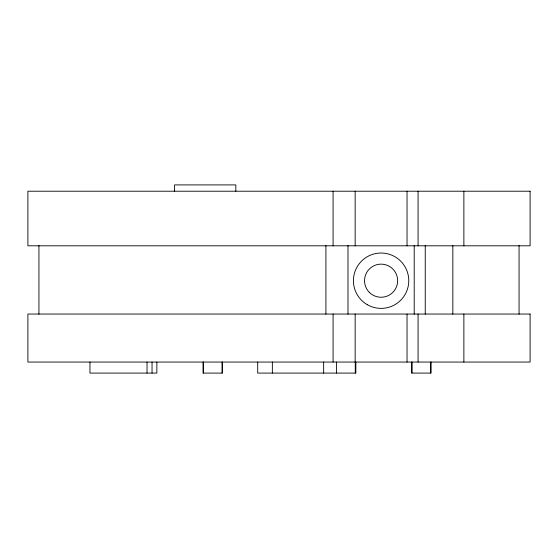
<?xml version="1.0" encoding="UTF-8"?>
<svg xmlns="http://www.w3.org/2000/svg" width="558" height="558" viewBox="0 0 558 558"><rect width="100%" height="100%" fill="white"/><g stroke="black" fill="none" stroke-linecap="round" stroke-linejoin="round"><path stroke-width="0.84" d="M519.066 245.478L519.066 314.175M463.872 191.213L463.872 245.806M463.872 314.042L463.872 362.058M452.838 245.478L452.838 314.175M431.041 362.058L431.041 373.093L411.755 373.093L411.755 362.058M430.65 362.058L430.65 373.093M425.245 245.478L425.245 314.175M418.075 191.213L418.075 245.806M418.075 314.042L418.075 362.058M414.21 245.478L414.21 314.175M411.95 362.058L411.95 373.093M407.033 191.213L407.033 245.806M407.033 314.042L407.033 362.058M355.844 362.058L355.844 373.093L257.698 373.093L257.698 362.058M355.265 362.058L355.265 373.093M355.153 191.213L355.153 245.806M355.153 314.042L355.153 362.058M347.983 245.478L347.983 314.175M336.558 362.058L336.558 373.093M333.084 191.213L333.084 245.806M333.084 314.042L333.084 362.058M325.907 245.478L325.907 314.175M323.64 362.058L323.64 373.093M272.353 362.058L272.353 373.093M235.832 191.213L235.832 184.907L174.577 184.907L174.577 191.213M222.419 362.058L222.419 373.093L203.133 373.093L203.133 362.058M222.028 362.058L222.028 373.093M203.328 362.058L203.328 373.093M156.861 362.058L156.861 373.093L89.957 373.093L89.957 362.058M152.041 362.058L152.041 373.093M147.026 362.058L147.026 373.093M38.934 245.478L38.934 314.175M530.1 191.213L27.9 191.213L27.9 245.806L530.1 245.806L530.1 191.213M530.1 314.042L27.9 314.042L27.9 362.058L530.1 362.058L530.1 314.042M367.255 304.668A27.677 27.677 0 0 0 408.77 280.695A27.677 27.677 0 0 0 367.255 256.729A27.677 27.677 0 0 0 367.255 304.668M369.389 292.406A16.559 16.559 0 0 0 397.087 284.985A16.559 16.559 0 0 0 376.81 264.701A16.559 16.559 0 0 0 369.389 292.406"/></g></svg>
